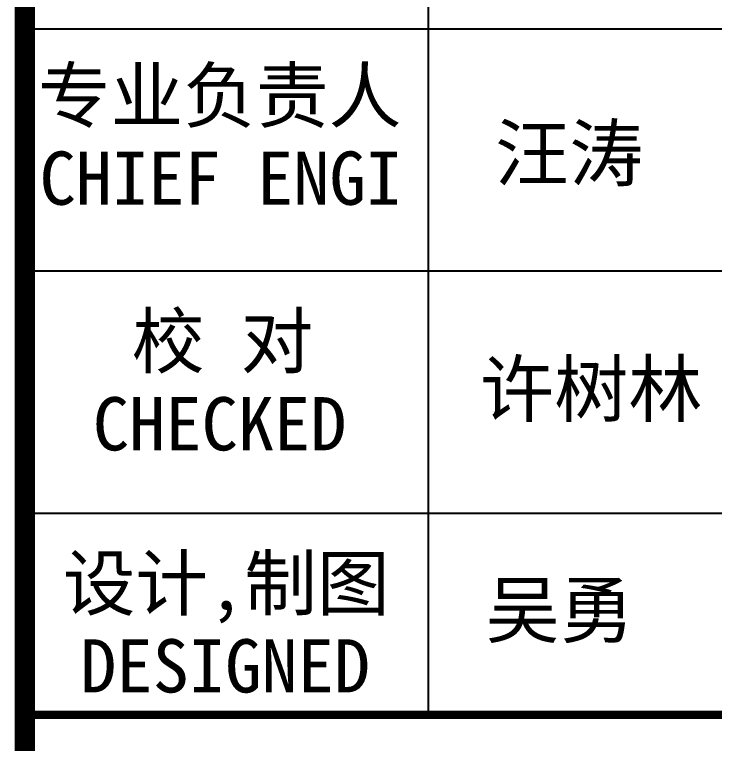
# Model space of a CAD drawing. Extents: x 69728788 to 150676229, y 20333219 to 43663798.
# Drawn here: x 75271808 to 75275193, y 20709439 to 20712965 of the extents above; entities that cross this region are included whole.
import ezdxf

# ---------------------------------------------------------------- set-up
doc = ezdxf.new("R2010")
doc.units = 0
doc.header["$LTSCALE"] = 1000
doc.header["$MEASUREMENT"] = 0
for name, color, linetype in [('0-签名', 2, 'CONTINUOUS'), ('PIPE-喷淋', 6, 'CONTINUOUS'), ('图框', 253, 'CONTINUOUS')]:
    doc.layers.add(name, color=color, linetype=linetype)
doc.styles.add('STYLE-黑体', font='simhei.ttf')

# ---------------------------------------------------------------- blocks, each defined once
blk = doc.blocks.new('签字')
at = {"layer": '0-签名', "color": 4, "style": 'STYLE-黑体'}
blk.add_text('吴勇', height=394.4159605667124, dxfattribs=at).set_placement((1870569.35218485, 457266.6159202429))
at = {"layer": '图框', "color": 4, "style": 'STYLE-黑体'}
for s, p in [('汪涛', (1870637.012296551, 460581.2306319717)), ('许树林', (1870527.375500895, 458869.5527481562))]:
    blk.add_text(s, height=394.415999994264, dxfattribs=at).set_placement(p)

msp = doc.modelspace()

# ---------------------------------------------------------------- linework, layer by layer
at = {"layer": '图框', "color": 4}
msp.add_line((75271857.38498114, 20724966.09528195), (75271857.38498114, 20684966.09526195), dxfattribs=at)
at = {"layer": '图框', "color": 0}
for p, q in [((75271857.38498114, 20712895.97403785), (75277535.37388153, 20712895.97403785)), ((75271857.38498114, 20711724.67803785), (75277535.37388153, 20711724.67803785)), ((75271857.38498114, 20710553.38203785), (75277535.37388153, 20710553.38203785)), ((75271857.38498114, 20709577.30203785), (75277535.37388153, 20709577.30203785))]:
    msp.add_line(p, q, dxfattribs=at)
at = {"layer": '图框', "color": 4, "const_width": 98.59051706975463}
msp.add_lwpolyline([(75271857.38498114, 20724966.09528195), (75271857.38498114, 20684966.09526195)], dxfattribs=at)
msp.add_lwpolyline([(75271857.38498114, 20724966.09528195), (75277557.38498399, 20724966.09528195), (75277557.38498399, 20684966.09526195), (75271857.38498114, 20684966.09526195)], close=True, dxfattribs=at)
at = {"layer": '图框', "color": 0}
msp.add_lwpolyline([(75273809.54498114, 20709577.30203785), (75273809.54498114, 20715238.56603785)], dxfattribs=at)
at = {"layer": '图框', "color": 0, "const_width": 39.53124}
msp.add_lwpolyline([(75271857.38498114, 20709577.30203785), (75277535.37388153, 20709577.30203785)], dxfattribs=at)

# ---------------------------------------------------------------- block references
at = {"layer": 'PIPE-喷淋', "xscale": 0.6666666716337204, "yscale": 0.6666666679084301, "zscale": 0.66666666666666}
msp.add_blockref('签字', (74027040.37563764, 20405109.15457622), dxfattribs=at)

# ---------------------------------------------------------------- texts
at = {"layer": '图框', "color": 0, "style": 'STYLE-黑体'}
for s, p in [('专业负责人', (75271921.10706303, 20712445.2479651)), ('CHIEF ENGI', (75271928.66904756, 20712045.03747127)), ('校 对', (75272374.4895748, 20711256.8475095)), ('CHECKED  ', (75272186.4704874, 20710856.63701567)), ('设计,制图', (75272041.04482457, 20710085.5515095)), ('DESIGNED ', (75272125.30571805, 20709685.34101567))]:
    msp.add_text(s, height=257.6851199962525, dxfattribs=at).set_placement(p)

doc.saveas('drawing.dxf')
